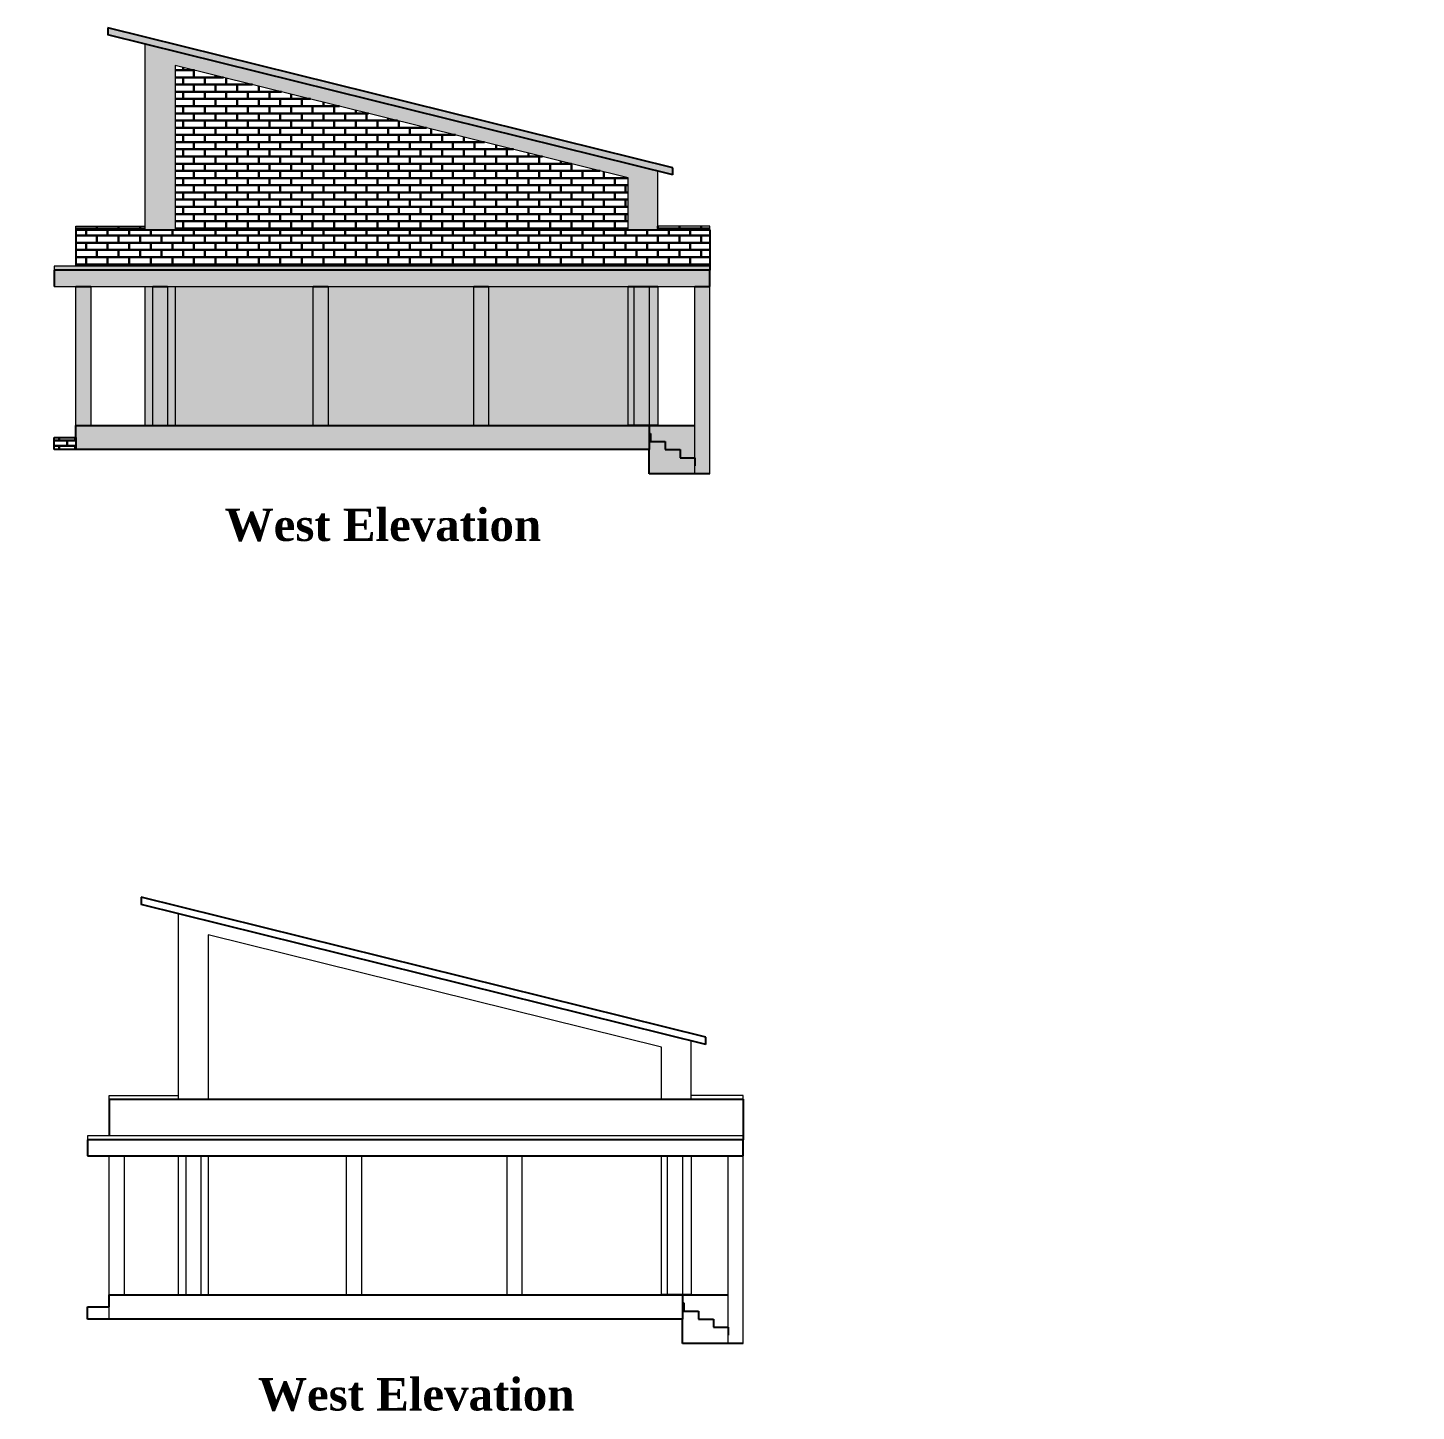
# Model space of a CAD drawing. Header units: inches. Extents: x -6800 to 96653, y -25814 to 17379.
# Drawn here: x 40466 to 41496, y -73 to 953 of the extents above; entities that cross this region are included whole.
import ezdxf

# ---------------------------------------------------------------- set-up
doc = ezdxf.new("R2010")
doc.units = ezdxf.units.IN
doc.header["$MEASUREMENT"] = 0
for name, color, linetype, lineweight in [('Wall', 90, 'Continuous', 30), ('Win ele', 211, 'Continuous', 15), ('windows', 4, 'Continuous', 13)]:
    doc.layers.add(name, color=color, linetype=linetype, lineweight=lineweight)
doc.styles.get("Standard").update_dxf_attribs({"font": 'arial.ttf'})
pattern_1 = [(0, (15229.343, -2657.8174), (0, 5.334), []), (90, (15229.343, -2657.8174), (-8, 5.334), [5.334, -5.334])]

msp = doc.modelspace()

# ---------------------------------------------------------------- hatches: boundary and pattern name
at = {"layer": 'Wall', "true_color": 0xed1f24, "transparency": 33554562}
h = msp.add_hatch(dxfattribs=at)
h.set_pattern_fill('AR-BRSTD', color=240, scale=2)
h.set_pattern_definition(pattern_1)
h.paths.add_polyline_path([(40575.3, 924.9), (40575.3, 802.9), (40911.3, 802.9), (40911.3, 841.5)])
at = {"layer": 'Wall', "true_color": 0xed1f24, "transparency": 33554651}
h = msp.add_hatch(dxfattribs=at)
h.set_pattern_fill('AR-BRSTD', color=240, scale=2)
h.set_pattern_definition(pattern_1)
h.paths.add_polyline_path([(40000.6, 760.9), (39991.6, 760.9), (39991.6, 736.9), (39991.6, 730.9), (39883.6, 730.9), (39883.6, 657.9), (40000.6, 657.9)])
h.paths.add_polyline_path([(40911.3, 760.9), (40807.8, 760.9), (40807.8, 657.9), (40911.3, 657.9)])
h.paths.add_polyline_path([(40796.8, 760.9), (40688.8, 760.9), (40688.8, 657.9), (40796.8, 657.9)])
h.paths.add_polyline_path([(40677.8, 760.9), (40575.3, 760.9), (40575.3, 657.9), (40677.8, 657.9)])
h.paths.add_polyline_path([(40881.9, 802.9), (40636.5, 802.9), (40575.3, 802.9), (40911.3, 802.9)])
h.paths.add_polyline_path([(41929.9, 760.9), (41747.9, 760.9), (41747.9, 700.9), (41747.9, 695.9), (41723.9, 695.9), (41723.9, 700.9), (41723.9, 760.9), (41717.9, 760.9), (41573.9, 760.9), (41573.9, 657.9), (41929.9, 657.9)])
h.paths.add_polyline_path([(41908.9, 805.7), (41605.9, 805.7), (41583.9, 805.7), (41919.9, 805.7)], flags=16)
h.paths.add_polyline_path([(41929.9, 805.7), (41573.9, 805.7), (41573.9, 785.9), (41929.9, 785.9)])
h.paths.add_polyline_path([(42784.9, 763.9), (42676.9, 763.9), (42676.9, 657.9), (42784.9, 657.9)])
h.paths.add_polyline_path([(42903.9, 763.9), (42795.9, 763.9), (42795.9, 657.9), (42819.9, 657.9), (42819.9, 741.9), (42879.9, 741.9), (42879.9, 657.9), (42903.9, 657.9)])
h.paths.add_polyline_path([(43022.9, 763.9), (42914.9, 763.9), (42914.9, 657.9), (43022.9, 657.9)])
h.paths.add_polyline_path([(43141.9, 763.9), (43130.3, 763.9), (43033.9, 763.9), (43033.9, 657.9), (43141.9, 657.9)])
h.paths.add_polyline_path([(43207.8, 802.9), (43141.9, 802.9), (43141.9, 800.4), (43141.9, 785.9), (43207.8, 785.9)])
h.paths.add_polyline_path([(42665.9, 805.7), (42548.9, 805.7), (42548.9, 785.9), (42665.9, 785.9)])
h.paths.add_polyline_path([(42558.9, 760.9), (42548.9, 760.9), (42548.9, 657.9), (42665.9, 657.9), (42665.9, 693.9), (42558.9, 693.9), (42558.9, 698.9)])
at = {"layer": 'Wall', "true_color": 0xed1f24, "transparency": 33554562}
h = msp.add_hatch(dxfattribs=at)
h.set_pattern_fill('AR-BRSTD', color=240, scale=2)
h.set_pattern_definition(pattern_1)
h.paths.add_polyline_path([(40971.8, 805.7), (40933.3, 805.7), (40933.3, 802.9), (40971.8, 802.9)])
h.paths.add_polyline_path([(40553.3, 805.7), (40501.8, 805.7), (40501.8, 802.9), (40553.3, 802.9)])
at = {"layer": 'Wall', "true_color": 0xed1f24, "transparency": 33554651}
h = msp.add_hatch(dxfattribs=at)
h.set_pattern_fill('AR-BRSTD', color=240, scale=2)
h.set_pattern_definition(pattern_1)
h.paths.add_polyline_path([(40971.8, 802.9), (40501.8, 802.9), (40501.8, 775.9), (40971.8, 775.9)])
h = msp.add_hatch(dxfattribs=at)
h.set_pattern_fill('AR-BRSTD', color=240, scale=1.5)
h.set_pattern_definition([(0, (15229.343, -2657.8174), (0, 4.0005), []), (90, (15229.343, -2657.8174), (-6, 4.0005), [4.0005, -4.0005])])
h.paths.add_polyline_path([(40501.8, 648.9), (40485.8, 648.9), (40485.8, 639.9), (40501.8, 639.9)])
at = {"layer": 'Win ele', "transparency": 33554526}
h = msp.add_hatch(color=256, dxfattribs=at)
h.dxf.hatch_style = 1
h.paths.add_polyline_path([(40933.3, 846.4), (40553.3, 940.6), (40553.3, 802.9), (40575.3, 802.9), (40575.3, 924.9), (40911.3, 841.5), (40911.3, 802.9), (40933.3, 802.9)])
h.paths.add_polyline_path([(40933.3, 760.9), (40926.8, 760.9), (40926.8, 657.9), (40933.3, 657.9)])
h.paths.add_polyline_path([(40915.8, 760.9), (40911.3, 760.9), (40911.3, 657.9), (40915.8, 657.9)])
h = msp.add_hatch(color=256, dxfattribs=at)
h.dxf.hatch_style = 1
h.paths.add_polyline_path([(40971.8, 775.9), (40485.8, 775.9), (40485.8, 772.9), (40971.8, 772.9)])
h = msp.add_hatch(color=256, dxfattribs=at)
h.dxf.hatch_style = 1
h.paths.add_polyline_path([(40971.8, 772.9), (40485.8, 772.9), (40485.8, 760.9), (40971.8, 760.9)])
h = msp.add_hatch(color=256, dxfattribs=at)
h.dxf.hatch_style = 1
h.paths.add_polyline_path([(40512.8, 760.9), (40501.8, 760.9), (40501.8, 657.9), (40512.8, 657.9)])
h.paths.add_polyline_path([(40971.8, 760.9), (40960.8, 760.9), (40960.8, 621.9), (40971.8, 621.9)])
h.paths.add_polyline_path([(40926.8, 760.9), (40915.8, 760.9), (40915.8, 657.9), (40926.8, 657.9)])
h.paths.add_polyline_path([(40569.8, 760.9), (40558.8, 760.9), (40558.8, 657.9), (40569.8, 657.9)])
h.paths.add_polyline_path([(40688.8, 760.9), (40677.8, 760.9), (40677.8, 657.9), (40688.8, 657.9)])
h.paths.add_polyline_path([(40807.8, 760.9), (40796.8, 760.9), (40796.8, 657.9), (40807.8, 657.9)])
h = msp.add_hatch(color=256, dxfattribs=at)
h.dxf.hatch_style = 1
h.paths.add_polyline_path([(40558.8, 760.9), (40553.3, 760.9), (40553.3, 657.9), (40558.8, 657.9)])
h.paths.add_polyline_path([(40575.3, 760.9), (40569.8, 760.9), (40569.8, 657.9), (40575.3, 657.9)])
h = msp.add_hatch(color=256, dxfattribs=at)
h.dxf.hatch_style = 1
h.paths.add_polyline_path([(40926.8, 657.9), (40501.8, 657.9), (40501.8, 648.9), (40501.8, 639.9), (40915.8, 639.9), (40926.8, 639.9)])
h = msp.add_hatch(color=256, dxfattribs=at)
h.dxf.hatch_style = 1
h.paths.add_polyline_path([(40960.8, 657.9), (40926.8, 657.9), (40926.8, 651.9), (40927.8, 651.9), (40927.8, 645.9), (40938.8, 645.9), (40938.8, 639.9), (40949.8, 639.9), (40949.8, 633.9), (40960.8, 633.9)])
h = msp.add_hatch(color=256, dxfattribs=at)
h.dxf.hatch_style = 1
h.paths.add_polyline_path([(40960.8, 633.9), (40949.8, 633.9), (40949.8, 639.9), (40938.8, 639.9), (40938.8, 645.9), (40927.8, 645.9), (40927.8, 651.9), (40926.8, 651.9), (40926.8, 639.9), (40926.9, 621.9), (40960.8, 621.9)])
at = {"layer": 'windows', "true_color": 0xc7c8ca, "transparency": 33554687}
h = msp.add_hatch(color=9, dxfattribs=at)
h.dxf.hatch_style = 1
h.paths.add_polyline_path([(40525.5, 952.8), (40525.5, 947.5), (40944.3, 843.6), (40944.3, 848.9)])
h.paths.add_polyline_path([(41969.8, 947.5), (41969.8, 952.8), (41551, 848.9), (41551, 843.6)])
h.paths.add_polyline_path([(43164.9, 952.8), (42653.9, 952.8), (42653.9, 947.5), (43164.9, 947.5)])

# ---------------------------------------------------------------- linework, layer by layer
at = {"transparency": 33554687}
for p, q in [((40944.3, 848.9), (40525.5, 952.8)), ((40525.5, 952.8), (40525.5, 947.5)), ((40944.3, 843.6), (40525.5, 947.5)), ((40944.3, 843.6), (40944.3, 848.9)), ((40501.8, 802.9), (40971.8, 802.9)), ((40501.8, 802.9), (40501.8, 775.9)), ((40971.8, 802.9), (40971.8, 772.9)), ((40485.8, 772.9), (40485.8, 760.9)), ((40927.8, 772.9), (40926.8, 772.9)), ((40971.8, 760.9), (40971.8, 772.9)), ((40501.8, 760.9), (40512.8, 760.9)), ((40558.8, 760.9), (40569.8, 760.9)), ((40677.8, 760.9), (40688.8, 760.9)), ((40796.8, 760.9), (40807.8, 760.9)), ((40915.8, 760.9), (40926.8, 760.9)), ((40960.8, 760.9), (40971.8, 760.9)), ((40485.8, 639.9), (40485.8, 648.9)), ((40485.8, 648.9), (40501.8, 648.9)), ((40501.8, 648.9), (40501.8, 657.9)), ((40501.8, 657.9), (40926.8, 657.9)), ((40501.8, 648.9), (40501.8, 639.9)), ((40926.8, 657.9), (40926.8, 639.9)), ((40926.8, 657.9), (40926.8, 657.9)), ((40926.8, 651.9), (40927.8, 651.9)), ((40927.8, 651.9), (40927.8, 645.9)), ((40915.8, 639.9), (40485.8, 639.9)), ((40926.8, 639.9), (40915.8, 639.9)), ((40926.9, 621.9), (40926.8, 639.9)), ((40927.8, 645.9), (40938.8, 645.9)), ((40938.8, 645.9), (40938.8, 639.9)), ((40938.8, 639.9), (40949.8, 639.9)), ((40949.8, 639.9), (40949.8, 633.9)), ((40949.8, 633.9), (40960.8, 633.9)), ((40960.8, 633.9), (40960.8, 627.9)), ((40971.8, 621.9), (40926.9, 621.9)), ((40969, 204), (40550.1, 307.9)), ((40550.1, 307.9), (40550.1, 302.6)), ((40969, 198.7), (40550.1, 302.6)), ((40969, 198.7), (40969, 204)), ((40526.5, 158), (40996.5, 158)), ((40526.5, 158), (40526.5, 131)), ((40996.5, 158), (40996.5, 128)), ((40996.5, 128), (40510.5, 128)), ((40510.5, 128), (40510.5, 116)), ((40952.5, 128), (40951.5, 128)), ((40996.5, 116), (40996.5, 128)), ((40510.5, 116), (40526.5, 116)), ((40526.5, 116), (40951.5, 116)), ((40526.5, 116), (40537.5, 116)), ((40583.5, 116), (40594.5, 116)), ((40702.5, 116), (40713.5, 116)), ((40821.5, 116), (40832.5, 116)), ((40940.5, 116), (40951.5, 116)), ((40951.5, 116), (40996.5, 116)), ((40985.5, 116), (40996.5, 116)), ((40526.5, 4), (40526.5, 13)), ((40526.5, 13), (40951.5, 13)), ((40951.5, 13), (40951.5, -5)), ((40951.5, 13), (40951.5, 13)), ((40510.5, -5), (40510.5, 4)), ((40510.5, 4), (40526.5, 4)), ((40951.5, 7), (40952.5, 7)), ((40952.5, 7), (40952.5, 1)), ((40952.5, 1), (40963.5, 1)), ((40963.5, 1), (40963.5, -5)), ((40940.5, -5), (40510.5, -5)), ((40951.5, -5), (40940.5, -5)), ((40951.5, -23), (40951.5, -5)), ((40963.5, -5), (40974.5, -5)), ((40974.5, -5), (40974.5, -11)), ((40974.5, -11), (40985.5, -11)), ((40985.5, -11), (40985.5, -17)), ((40996.5, -23), (40951.5, -23))]:
    msp.add_line(p, q, dxfattribs=at)
at = {"lineweight": 5, "transparency": 33554610}
for p, q in [((40553.3, 802.9), (40553.3, 940.6)), ((40911.3, 841.5), (40575.3, 924.9)), ((40575.3, 924.9), (40575.3, 802.9)), ((40933.3, 802.9), (40933.3, 846.4)), ((40911.3, 802.9), (40911.3, 841.5)), ((40553.3, 657.9), (40553.3, 760.9)), ((40575.3, 760.9), (40575.3, 657.9)), ((40911.3, 657.9), (40911.3, 760.9)), ((40933.3, 760.9), (40933.3, 657.9)), ((40578, 158), (40578, 295.7)), ((40936, 196.6), (40600, 279.9)), ((40600, 279.9), (40600, 158)), ((40936, 158), (40936, 196.6)), ((40958, 158), (40958, 201.4)), ((40578, 13), (40578, 116)), ((40600, 116), (40600, 13)), ((40936, 13), (40936, 116)), ((40958, 116), (40958, 13))]:
    msp.add_line(p, q, dxfattribs=at)
at = {"lineweight": 0, "transparency": 33554559}
for p, q in [((40501.8, 802.9), (40501.8, 805.7)), ((40501.8, 805.7), (40553.3, 805.7)), ((40971.8, 805.7), (40933.3, 805.7)), ((40971.8, 802.9), (40971.8, 805.7)), ((40526.5, 158), (40526.5, 160.8)), ((40526.5, 160.8), (40578, 160.8)), ((40996.5, 160.8), (40958, 160.8)), ((40996.5, 158), (40996.5, 160.8))]:
    msp.add_line(p, q, dxfattribs=at)
at = {"lineweight": 5, "transparency": 33554661}
for p, q in [((40971.8, 775.9), (40485.8, 775.9)), ((40485.8, 775.9), (40485.8, 772.9)), ((40996.5, 131), (40510.5, 131)), ((40510.5, 131), (40510.5, 128))]:
    msp.add_line(p, q, dxfattribs=at)
at = {"color": 9, "true_color": 0xc7c8ca, "transparency": 33554687}
msp.add_line((40971.8, 772.9), (40485.8, 772.9), dxfattribs=at)
at = {"color": 252, "lineweight": 5, "true_color": 0x939598, "transparency": 33554687}
msp.add_line((40485.8, 760.9), (40971.8, 760.9), dxfattribs=at)
at = {"lineweight": 9, "transparency": 33554687}
for p, q in [((40501.8, 657.9), (40501.8, 760.9)), ((40512.8, 760.9), (40512.8, 657.9)), ((40558.8, 657.9), (40558.8, 760.9)), ((40569.8, 760.9), (40569.8, 657.9)), ((40677.8, 657.9), (40677.8, 760.9)), ((40688.8, 760.9), (40688.8, 657.9)), ((40796.8, 657.9), (40796.8, 760.9)), ((40807.8, 760.9), (40807.8, 657.9)), ((40915.8, 657.9), (40915.8, 760.9)), ((40926.8, 760.9), (40926.8, 657.9)), ((40960.8, 621.9), (40960.8, 760.9)), ((40971.8, 621.9), (40971.8, 760.9)), ((40526.5, -5), (40526.5, 116)), ((40537.5, 116), (40537.5, 13)), ((40583.5, 13), (40583.5, 116)), ((40594.5, 116), (40594.5, 13)), ((40702.5, 13), (40702.5, 116)), ((40713.5, 116), (40713.5, 13)), ((40821.5, 13), (40821.5, 116)), ((40832.5, 116), (40832.5, 13)), ((40940.5, 13), (40940.5, 116)), ((40951.5, 116), (40951.5, 13)), ((40985.5, -23), (40985.5, 116)), ((40996.5, -23), (40996.5, 116))]:
    msp.add_line(p, q, dxfattribs=at)
at = {"color": 252, "true_color": 0x939598, "transparency": 33554585}
msp.add_line((40911.3, 760.9), (40933.3, 760.9), dxfattribs=at)
at = {"transparency": 33554585}
for p, q in [((40933.3, 657.9), (40911.3, 657.9)), ((40936, 116), (40958, 116)), ((40958, 13), (40936, 13))]:
    msp.add_line(p, q, dxfattribs=at)
at = {"transparency": 33554610}
for p, q in [((40926.8, 657.9), (40960.8, 657.9)), ((40951.5, 13), (40985.5, 13))]:
    msp.add_line(p, q, dxfattribs=at)

# ---------------------------------------------------------------- texts
at = {"transparency": 33554687, "char_height": 24, "attachment_point": 1}
for insert in [(40612.2, 596.1), (40636.9, -48.8)]:
    msp.add_mtext_dynamic_manual_height_columns('{\\fTimes New Roman|b1|i0|c0|p18;West Elevation}', width=405.729, gutter_width=1, heights=[0], dxfattribs=dict(at, insert=insert))

doc.saveas('drawing.dxf')
